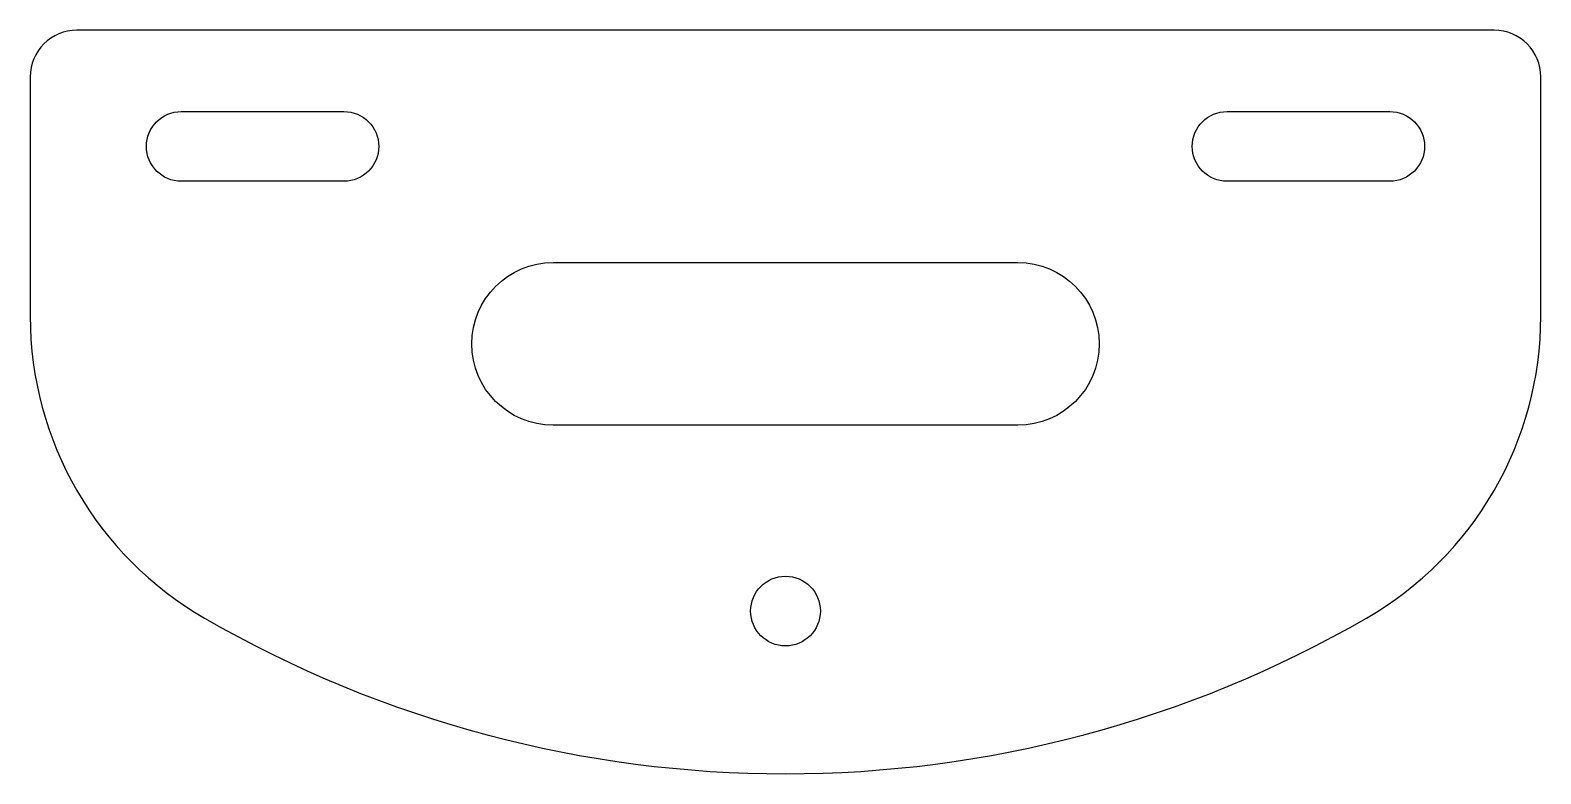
# Model space of a CAD drawing. Header units: millimetres. Extents: x -32.5 to 32.5, y -7.7 to 24.3.
import ezdxf

# ---------------------------------------------------------------- set-up
doc = ezdxf.new("R2010")
doc.units = ezdxf.units.MM

msp = doc.modelspace()

# ---------------------------------------------------------------- linework, layer by layer
for points in [[(32.5, 22.349, 0.414214), (30.5, 24.349), (-30.5, 24.349, 0.414214), (-32.5, 22.349), (-32.5, 12.035, 0.267949), (-25, -0.955, 0.267949), (25, -0.955, 0.267949), (32.5, 12.035)], [(-26, 20.849), (-19, 20.849, -1), (-19, 17.849), (-26, 17.849, -1)], [(26, 20.849, -1), (26, 17.849), (19, 17.849, -1), (19, 20.849)], [(10, 14.349, -1), (10, 7.349), (-10, 7.349, -1), (-10, 14.349)]]:
    msp.add_lwpolyline(points, format="xyb", close=True)
msp.add_circle((0, -0.651), 1.5)

doc.saveas('drawing.dxf')
